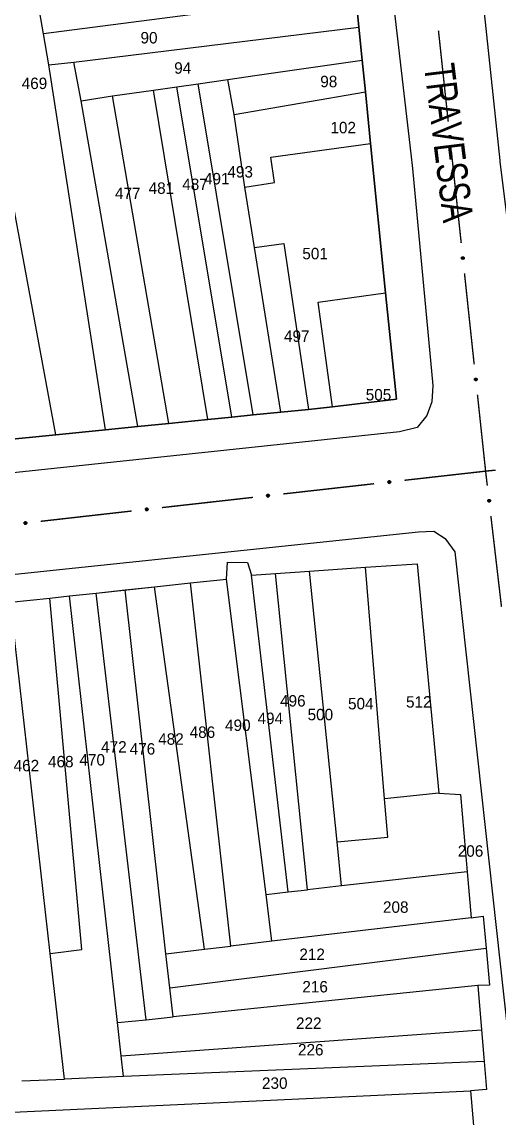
# Model space of a CAD drawing. Extents: x 203851 to 204958, y 4839055 to 4839989.
# Drawn here: x 204273.7 to 204336.3, y 4839707.3 to 4839851 of the extents above; entities that cross this region are included whole.
import ezdxf
from ezdxf.enums import TextEntityAlignment as Align

# ---------------------------------------------------------------- set-up
doc = ezdxf.new("R2010")
doc.units = 0
doc.header["$LTSCALE"] = 1.5
doc.header["$MEASUREMENT"] = 0
for name, color, linetype in [('CD_MALHA_LOTES', 7, 'CONTINUOUS'), ('RU-QUADRA', 210, 'CONTINUOUS'), ('SV-EIXO-RUA-PAV', 20, 'CONTINUOUS'), ('SV-RUA-PAVIM', 7, 'CONTINUOUS'), ('SV-TXT-RUA-N-PAV', 7, 'CONTINUOUS'), ('Th_NmrPort', 1, 'CONTINUOUS')]:
    doc.layers.add(name, color=color, linetype=linetype)
doc.styles.add('ARIAL', font='ARIAL.SHX')

msp = doc.modelspace()

# ---------------------------------------------------------------- linework, layer by layer
at = {"layer": 'CD_MALHA_LOTES', "linetype": 'Continuous', "flags": 128}
for points in [[(204278.18, 4839796.89), (204267.1, 4839856.52)], [(204276.55, 4839849.43), (204275.2, 4839857.28)], [(204317.43, 4839854.77), (204276.55, 4839849.43)], [(204317.43, 4839854.77), (204317.88, 4839850.31)], [(204277.26, 4839845.36), (204276.55, 4839849.43)], [(204280.51, 4839845.74), (204317.88, 4839850.31)], [(204317.88, 4839850.31), (204318.32, 4839845.99)], [(204277.26, 4839845.36), (204280.51, 4839845.74)], [(204284.68, 4839797.54), (204277.26, 4839845.36)], [(204281.48, 4839840.64), (204280.51, 4839845.74)], [(204300.71, 4839843.45), (204304.58, 4839844), (204318.32, 4839845.99)], [(204318.32, 4839845.99), (204318.74, 4839841.85)], [(204296.84, 4839842.9), (204300.71, 4839843.45)], [(204301.53, 4839838.87), (204300.71, 4839843.45)], [(204285.61, 4839841.32), (204290.98, 4839842.07)], [(204290.98, 4839842.07), (204294.05, 4839842.51)], [(204298.1, 4839798.88), (204290.98, 4839842.07)], [(204294.05, 4839842.51), (204296.84, 4839842.9)], [(204301.23, 4839799.19), (204294.05, 4839842.51)], [(204304.04, 4839799.47), (204296.84, 4839842.9)], [(204301.53, 4839838.87), (204318.74, 4839841.85)], [(204318.74, 4839841.85), (204319.43, 4839835.08)], [(204281.48, 4839840.64), (204285.61, 4839841.32)], [(204288.94, 4839797.96), (204281.48, 4839840.64)], [(204292.99, 4839798.37), (204285.61, 4839841.32)], [(204302.96, 4839829.34), (204301.53, 4839838.87)], [(204302.96, 4839829.34), (204306.85, 4839829.96), (204306.36, 4839833.29), (204319.43, 4839835.08)], [(204319.43, 4839835.08), (204321.39, 4839815.49)], [(204304.22, 4839821.44), (204302.96, 4839829.34)], [(204304.22, 4839821.44), (204308.04, 4839821.95), (204311.29, 4839800.19)], [(204307.66, 4839799.83), (204304.22, 4839821.44)], [(204312.56, 4839814.28), (204321.39, 4839815.49)], [(204321.39, 4839815.49), (204322.82, 4839801.56)], [(204314.44, 4839800.53), (204312.56, 4839814.28)], [(204311.29, 4839800.19), (204307.66, 4839799.83)], [(204314.44, 4839800.53), (204311.29, 4839800.19)], [(204322.82, 4839801.56), (204314.44, 4839800.53)], [(204298.1, 4839798.88), (204292.99, 4839798.37)], [(204301.23, 4839799.19), (204298.1, 4839798.88)], [(204304.04, 4839799.47), (204301.23, 4839799.19)], [(204307.66, 4839799.83), (204304.04, 4839799.47)], [(204284.68, 4839797.54), (204278.18, 4839796.89)], [(204288.94, 4839797.96), (204284.68, 4839797.54)], [(204292.99, 4839798.37), (204288.94, 4839797.96)], [(204278.18, 4839796.89), (204270.67, 4839796.14)], [(204300.56, 4839777.96), (204300.69, 4839780.17)], [(204300.69, 4839780.17), (204303.29, 4839780.14)], [(204303.29, 4839780.14), (204303.82, 4839778.48)], [(204303.82, 4839778.48), (204306.96, 4839778.69)], [(204306.96, 4839778.69), (204311.41, 4839779)], [(204311.14, 4839737.23), (204306.96, 4839778.69)], [(204311.41, 4839779), (204318.77, 4839779.51)], [(204315.04, 4839743.51), (204311.41, 4839779)], [(204318.77, 4839779.51), (204325.52, 4839779.98)], [(204321.26, 4839749.13), (204318.77, 4839779.51)], [(204325.52, 4839779.98), (204328.36, 4839749.88)], [(204291.09, 4839776.94), (204295.84, 4839777.45)], [(204295.84, 4839777.45), (204300.56, 4839777.96)], [(204301.1, 4839729.84), (204295.84, 4839777.45)], [(204305.73, 4839736.63), (204300.56, 4839777.96)], [(204308.63, 4839736.95), (204303.82, 4839778.48)], [(204277.39, 4839775.47), (204279.96, 4839775.75)], [(204279.96, 4839775.75), (204283.44, 4839776.12)], [(204286.26, 4839719.82), (204279.96, 4839775.75)], [(204283.44, 4839776.12), (204287.26, 4839776.53)], [(204290.01, 4839720.2), (204283.44, 4839776.12)], [(204287.26, 4839776.53), (204291.09, 4839776.94)], [(204292.61, 4839728.84), (204287.26, 4839776.53)], [(204297.64, 4839729.44), (204291.09, 4839776.94)], [(204272.25, 4839774.92), (204277.39, 4839775.47)], [(204277.45, 4839728.89), (204272.25, 4839774.92)], [(204281.6, 4839729.41), (204277.39, 4839775.47)], [(204328.36, 4839749.88), (204321.26, 4839749.13)], [(204328.36, 4839749.88), (204331.21, 4839749.7)], [(204321.67, 4839744.11), (204321.26, 4839749.13)], [(204331.21, 4839749.7), (204332.07, 4839739.58)], [(204315.04, 4839743.51), (204321.67, 4839744.11)], [(204315.63, 4839737.74), (204315.04, 4839743.51)], [(204332.07, 4839739.58), (204315.63, 4839737.74)], [(204332.07, 4839739.58), (204332.59, 4839733.55)], [(204305.73, 4839736.63), (204308.63, 4839736.95)], [(204308.63, 4839736.95), (204311.14, 4839737.23)], [(204315.63, 4839737.74), (204311.14, 4839737.23)], [(204306.5, 4839730.48), (204305.73, 4839736.63)], [(204332.59, 4839733.55), (204306.5, 4839730.48)], [(204332.59, 4839733.55), (204334.16, 4839733.78)], [(204334.16, 4839733.78), (204334.56, 4839729.56)], [(204297.64, 4839729.44), (204301.1, 4839729.84)], [(204306.5, 4839730.48), (204301.1, 4839729.84)], [(204277.45, 4839728.89), (204281.6, 4839729.41)], [(204279.32, 4839712.41), (204277.45, 4839728.89)], [(204292.61, 4839728.84), (204297.64, 4839729.44)], [(204293.11, 4839724.37), (204292.61, 4839728.84)], [(204293.11, 4839724.37), (204334.56, 4839729.56)], [(204334.56, 4839729.56), (204335.02, 4839724.73)], [(204293.54, 4839720.57), (204293.11, 4839724.37)], [(204333.46, 4839724.69), (204293.54, 4839720.57)], [(204335.02, 4839724.73), (204333.46, 4839724.69)], [(204333.46, 4839724.69), (204333.95, 4839718.87)], [(204286.26, 4839719.82), (204290.01, 4839720.2)], [(204286.75, 4839715.47), (204286.26, 4839719.82)], [(204290.01, 4839720.2), (204293.54, 4839720.57)], [(204286.75, 4839715.47), (204333.95, 4839718.87)], [(204333.95, 4839718.87), (204334.3, 4839714.7)], [(204287.06, 4839712.73), (204286.75, 4839715.47)], [(204334.3, 4839714.7), (204287.06, 4839712.73)], [(204334.3, 4839714.7), (204334.6, 4839711.06)], [(204287.06, 4839712.73), (204279.32, 4839712.41)], [(204273.71, 4839712.17), (204279.32, 4839712.41)], [(204271.62, 4839708.05), (204332.52, 4839710.87)], [(204334.6, 4839711.06), (204332.52, 4839710.87)], [(204332.52, 4839710.87), (204333.05, 4839704.79)]]:
    msp.add_lwpolyline(points, dxfattribs=at)
at = {"layer": 'RU-QUADRA', "linetype": 'Continuous', "flags": 128}
for points in [[(204270.67, 4839796.14), (204278.18, 4839796.89), (204284.68, 4839797.54), (204288.94, 4839797.96), (204292.99, 4839798.37), (204298.1, 4839798.88), (204301.23, 4839799.19), (204304.04, 4839799.47), (204307.66, 4839799.83), (204311.29, 4839800.19), (204314.44, 4839800.53), (204322.82, 4839801.56), (204321.39, 4839815.49), (204319.43, 4839835.08), (204318.74, 4839841.85), (204318.32, 4839845.99), (204317.88, 4839850.31), (204317.43, 4839854.77)], [(204272.25, 4839774.92), (204277.39, 4839775.47), (204279.96, 4839775.75), (204283.44, 4839776.12), (204291.09, 4839776.94), (204295.84, 4839777.45), (204300.56, 4839777.96), (204300.69, 4839780.17), (204303.29, 4839780.14), (204303.82, 4839778.48), (204306.96, 4839778.69), (204311.41, 4839779), (204318.77, 4839779.51), (204325.52, 4839779.98), (204328.36, 4839749.88), (204331.21, 4839749.7), (204332.07, 4839739.58), (204332.59, 4839733.55), (204334.16, 4839733.78), (204334.56, 4839729.56), (204335.02, 4839724.73), (204333.46, 4839724.69), (204333.95, 4839718.87), (204334.3, 4839714.7), (204334.6, 4839711.06), (204332.52, 4839710.87), (204333.05, 4839704.79)]]:
    msp.add_lwpolyline(points, dxfattribs=at)
at = {"layer": 'SV-EIXO-RUA-PAV', "const_width": 0.18}
for points in [[(204328.32, 4839849.87), (204329.6, 4839837.94)], [(204330.02, 4839833.96), (204331.3, 4839822.03)], [(204331.73, 4839818.05), (204333, 4839806.12)], [(204333.43, 4839802.14), (204334.49, 4839792.2)], [(204323.87, 4839790.91), (204333.81, 4839792.03)], [(204333.81, 4839792.03), (204334.5, 4839792.11)], [(204334.49, 4839792.2), (204334.5, 4839792.11)], [(204334.5, 4839792.11), (204335.8, 4839792.24)], [(204334.5, 4839792.11), (204334.72, 4839790.21)], [(204307.97, 4839789.12), (204319.89, 4839790.46)], [(204292.07, 4839787.33), (204304, 4839788.67)], [(204276.17, 4839785.53), (204288.1, 4839786.88)], [(204335.19, 4839786.24), (204336.58, 4839774.32)]]:
    msp.add_lwpolyline(points, dxfattribs=at)
at = {"layer": 'SV-EIXO-RUA-PAV'}
for points in [[(204329.91, 4839836.11), (204329.94, 4839836.08), (204329.97, 4839836.04), (204329.99, 4839836.01), (204329.99, 4839835.97), (204329.99, 4839835.94), (204329.98, 4839835.9), (204329.97, 4839835.86), (204329.94, 4839835.83), (204329.9, 4839835.8), (204329.87, 4839835.78), (204329.83, 4839835.78), (204329.8, 4839835.78), (204329.76, 4839835.79), (204329.72, 4839835.8), (204329.69, 4839835.83), (204329.66, 4839835.87), (204329.65, 4839835.9), (204329.64, 4839835.94), (204329.64, 4839835.97), (204329.65, 4839836.01), (204329.66, 4839836.05), (204329.69, 4839836.08), (204329.73, 4839836.11), (204329.76, 4839836.12), (204329.8, 4839836.13), (204329.83, 4839836.13), (204329.87, 4839836.13), (204329.91, 4839836.11)], [(204331.61, 4839820.2), (204331.65, 4839820.17), (204331.67, 4839820.13), (204331.69, 4839820.1), (204331.69, 4839820.06), (204331.69, 4839820.03), (204331.69, 4839819.99), (204331.67, 4839819.96), (204331.64, 4839819.92), (204331.6, 4839819.89), (204331.57, 4839819.88), (204331.53, 4839819.87), (204331.5, 4839819.87), (204331.46, 4839819.88), (204331.43, 4839819.89), (204331.39, 4839819.92), (204331.36, 4839819.96), (204331.35, 4839819.99), (204331.34, 4839820.03), (204331.34, 4839820.06), (204331.35, 4839820.1), (204331.36, 4839820.14), (204331.4, 4839820.17), (204331.43, 4839820.2), (204331.46, 4839820.21), (204331.5, 4839820.22), (204331.53, 4839820.22), (204331.57, 4839820.22), (204331.61, 4839820.2)], [(204333.31, 4839804.29), (204333.35, 4839804.26), (204333.37, 4839804.22), (204333.39, 4839804.19), (204333.39, 4839804.15), (204333.39, 4839804.12), (204333.39, 4839804.08), (204333.37, 4839804.05), (204333.34, 4839804.01), (204333.3, 4839803.98), (204333.27, 4839803.97), (204333.24, 4839803.96), (204333.2, 4839803.96), (204333.16, 4839803.97), (204333.13, 4839803.98), (204333.09, 4839804.02), (204333.06, 4839804.05), (204333.05, 4839804.08), (204333.04, 4839804.12), (204333.04, 4839804.15), (204333.05, 4839804.19), (204333.07, 4839804.23), (204333.1, 4839804.26), (204333.13, 4839804.29), (204333.16, 4839804.3), (204333.2, 4839804.31), (204333.23, 4839804.31), (204333.27, 4839804.31), (204333.31, 4839804.29)], [(204321.73, 4839790.78), (204321.76, 4839790.82), (204321.79, 4839790.85), (204321.82, 4839790.86), (204321.86, 4839790.87), (204321.89, 4839790.87), (204321.93, 4839790.86), (204321.97, 4839790.84), (204322.01, 4839790.81), (204322.03, 4839790.78), (204322.05, 4839790.74), (204322.06, 4839790.71), (204322.06, 4839790.68), (204322.05, 4839790.64), (204322.03, 4839790.6), (204322, 4839790.56), (204321.97, 4839790.54), (204321.93, 4839790.52), (204321.9, 4839790.52), (204321.86, 4839790.51), (204321.83, 4839790.52), (204321.79, 4839790.54), (204321.75, 4839790.57), (204321.72, 4839790.6), (204321.71, 4839790.64), (204321.7, 4839790.67), (204321.7, 4839790.71), (204321.71, 4839790.74), (204321.73, 4839790.78)], [(204305.83, 4839788.99), (204305.86, 4839789.03), (204305.89, 4839789.05), (204305.93, 4839789.07), (204305.96, 4839789.07), (204305.99, 4839789.07), (204306.03, 4839789.07), (204306.07, 4839789.05), (204306.11, 4839789.02), (204306.13, 4839788.99), (204306.15, 4839788.95), (204306.16, 4839788.92), (204306.16, 4839788.88), (204306.15, 4839788.85), (204306.13, 4839788.81), (204306.1, 4839788.77), (204306.07, 4839788.74), (204306.03, 4839788.73), (204306, 4839788.72), (204305.96, 4839788.72), (204305.93, 4839788.73), (204305.89, 4839788.75), (204305.85, 4839788.78), (204305.82, 4839788.81), (204305.81, 4839788.84), (204305.8, 4839788.88), (204305.8, 4839788.91), (204305.81, 4839788.95), (204305.83, 4839788.99)], [(204289.93, 4839787.2), (204289.96, 4839787.23), (204289.99, 4839787.26), (204290.03, 4839787.28), (204290.06, 4839787.28), (204290.1, 4839787.28), (204290.13, 4839787.27), (204290.17, 4839787.26), (204290.21, 4839787.23), (204290.23, 4839787.19), (204290.25, 4839787.16), (204290.26, 4839787.12), (204290.26, 4839787.09), (204290.25, 4839787.05), (204290.23, 4839787.01), (204290.2, 4839786.98), (204290.17, 4839786.95), (204290.13, 4839786.94), (204290.1, 4839786.93), (204290.06, 4839786.93), (204290.03, 4839786.94), (204289.99, 4839786.95), (204289.95, 4839786.98), (204289.93, 4839787.02), (204289.91, 4839787.05), (204289.91, 4839787.09), (204289.9, 4839787.12), (204289.91, 4839787.16), (204289.93, 4839787.2)], [(204335.05, 4839788.38), (204335.09, 4839788.35), (204335.11, 4839788.32), (204335.13, 4839788.29), (204335.13, 4839788.25), (204335.13, 4839788.22), (204335.13, 4839788.18), (204335.11, 4839788.14), (204335.08, 4839788.1), (204335.05, 4839788.08), (204335.01, 4839788.06), (204334.98, 4839788.05), (204334.94, 4839788.05), (204334.91, 4839788.06), (204334.87, 4839788.08), (204334.83, 4839788.11), (204334.8, 4839788.14), (204334.79, 4839788.18), (204334.78, 4839788.21), (204334.78, 4839788.25), (204334.79, 4839788.28), (204334.81, 4839788.32), (204334.84, 4839788.36), (204334.87, 4839788.39), (204334.9, 4839788.4), (204334.94, 4839788.41), (204334.97, 4839788.41), (204335.01, 4839788.4), (204335.05, 4839788.38)], [(204274.03, 4839785.4), (204274.06, 4839785.44), (204274.09, 4839785.47), (204274.13, 4839785.48), (204274.16, 4839785.49), (204274.2, 4839785.49), (204274.23, 4839785.48), (204274.27, 4839785.47), (204274.31, 4839785.44), (204274.33, 4839785.4), (204274.35, 4839785.37), (204274.36, 4839785.33), (204274.36, 4839785.3), (204274.35, 4839785.26), (204274.33, 4839785.22), (204274.3, 4839785.18), (204274.27, 4839785.16), (204274.24, 4839785.14), (204274.2, 4839785.14), (204274.16, 4839785.14), (204274.13, 4839785.14), (204274.09, 4839785.16), (204274.05, 4839785.19), (204274.03, 4839785.22), (204274.01, 4839785.26), (204274.01, 4839785.29), (204274, 4839785.33), (204274.01, 4839785.36), (204274.03, 4839785.4)]]:
    msp.add_lwpolyline(points, close=True, dxfattribs=at)
for points in [[(204329.71, 4839836.09), (204329.78, 4839835.79)], [(204329.73, 4839836.11), (204329.8, 4839835.78)], [(204329.74, 4839836.11), (204329.82, 4839835.78)], [(204329.76, 4839836.12), (204329.83, 4839835.78)], [(204329.78, 4839836.12), (204329.85, 4839835.78)], [(204329.8, 4839836.13), (204329.87, 4839835.78)], [(204329.82, 4839836.13), (204329.89, 4839835.8)], [(204329.83, 4839836.13), (204329.9, 4839835.8)], [(204329.85, 4839836.12), (204329.92, 4839835.82)], [(204329.87, 4839836.13), (204329.94, 4839835.83)], [(204329.89, 4839836.11), (204329.95, 4839835.85)], [(204329.91, 4839836.11), (204329.97, 4839835.86)], [(204329.64, 4839835.99), (204329.67, 4839835.86)], [(204329.64, 4839835.97), (204329.66, 4839835.87)], [(204329.65, 4839836.01), (204329.69, 4839835.83)], [(204329.66, 4839836.05), (204329.72, 4839835.8)], [(204329.66, 4839836.02), (204329.7, 4839835.83)], [(204329.68, 4839836.06), (204329.74, 4839835.8)], [(204329.69, 4839836.08), (204329.76, 4839835.79)], [(204329.93, 4839836.09), (204329.98, 4839835.89)], [(204329.94, 4839836.08), (204329.98, 4839835.9)], [(204329.96, 4839836.06), (204329.99, 4839835.93)], [(204329.97, 4839836.04), (204329.99, 4839835.94)], [(204331.34, 4839820.06), (204331.36, 4839819.96)], [(204331.35, 4839820.1), (204331.39, 4839819.92)], [(204331.35, 4839820.08), (204331.37, 4839819.95)], [(204331.36, 4839820.14), (204331.43, 4839819.89)], [(204331.36, 4839820.11), (204331.4, 4839819.92)], [(204331.38, 4839820.15), (204331.44, 4839819.89)], [(204331.4, 4839820.17), (204331.46, 4839819.88)], [(204331.41, 4839820.19), (204331.48, 4839819.88)], [(204331.43, 4839820.2), (204331.5, 4839819.87)], [(204331.45, 4839820.2), (204331.52, 4839819.87)], [(204331.46, 4839820.21), (204331.53, 4839819.87)], [(204331.48, 4839820.21), (204331.55, 4839819.87)], [(204331.5, 4839820.22), (204331.57, 4839819.88)], [(204331.52, 4839820.22), (204331.59, 4839819.89)], [(204331.53, 4839820.22), (204331.6, 4839819.89)], [(204331.55, 4839820.21), (204331.62, 4839819.91)], [(204331.57, 4839820.22), (204331.64, 4839819.92)], [(204331.59, 4839820.21), (204331.65, 4839819.94)], [(204331.61, 4839820.2), (204331.67, 4839819.96)], [(204331.63, 4839820.18), (204331.68, 4839819.98)], [(204331.65, 4839820.17), (204331.69, 4839819.99)], [(204331.66, 4839820.15), (204331.69, 4839820.02)], [(204331.67, 4839820.13), (204331.69, 4839820.03)], [(204333.04, 4839804.15), (204333.06, 4839804.05)], [(204333.05, 4839804.19), (204333.09, 4839804.02)], [(204333.05, 4839804.17), (204333.07, 4839804.04)], [(204333.06, 4839804.2), (204333.11, 4839804.01)], [(204333.07, 4839804.23), (204333.13, 4839803.98)], [(204333.08, 4839804.24), (204333.14, 4839803.98)], [(204333.1, 4839804.26), (204333.16, 4839803.97)], [(204333.11, 4839804.28), (204333.18, 4839803.97)], [(204333.13, 4839804.29), (204333.2, 4839803.96)], [(204333.15, 4839804.29), (204333.22, 4839803.96)], [(204333.16, 4839804.3), (204333.24, 4839803.96)], [(204333.18, 4839804.31), (204333.25, 4839803.96)], [(204333.2, 4839804.31), (204333.27, 4839803.97)], [(204333.22, 4839804.31), (204333.29, 4839803.98)], [(204333.23, 4839804.31), (204333.3, 4839803.98)], [(204333.25, 4839804.3), (204333.32, 4839804)], [(204333.27, 4839804.31), (204333.34, 4839804.01)], [(204333.29, 4839804.3), (204333.35, 4839804.03)], [(204333.31, 4839804.29), (204333.37, 4839804.05)], [(204333.33, 4839804.27), (204333.38, 4839804.07)], [(204333.35, 4839804.26), (204333.39, 4839804.08)], [(204333.36, 4839804.24), (204333.39, 4839804.11)], [(204333.37, 4839804.22), (204333.39, 4839804.12)], [(204321.7, 4839790.71), (204322.03, 4839790.78)], [(204321.7, 4839790.67), (204322.05, 4839790.74)], [(204321.71, 4839790.74), (204322.01, 4839790.81)], [(204321.71, 4839790.72), (204322.02, 4839790.8)], [(204321.71, 4839790.69), (204322.04, 4839790.76)], [(204321.71, 4839790.65), (204322.05, 4839790.72)], [(204321.71, 4839790.64), (204322.06, 4839790.71)], [(204321.72, 4839790.76), (204321.98, 4839790.83)], [(204321.72, 4839790.62), (204322.05, 4839790.69)], [(204321.72, 4839790.6), (204322.06, 4839790.68)], [(204321.73, 4839790.78), (204321.97, 4839790.84)], [(204321.74, 4839790.8), (204321.94, 4839790.85)], [(204321.74, 4839790.58), (204322.05, 4839790.66)], [(204321.75, 4839790.57), (204322.05, 4839790.64)], [(204321.76, 4839790.82), (204321.93, 4839790.86)], [(204321.77, 4839790.56), (204322.04, 4839790.62)], [(204321.78, 4839790.83), (204321.9, 4839790.86)], [(204321.79, 4839790.85), (204321.89, 4839790.87)], [(204321.79, 4839790.54), (204322.03, 4839790.6)], [(204321.81, 4839790.53), (204322.01, 4839790.58)], [(204321.83, 4839790.52), (204322, 4839790.56)], [(204321.85, 4839790.52), (204321.98, 4839790.55)], [(204321.86, 4839790.51), (204321.97, 4839790.54)], [(204305.8, 4839788.91), (204306.13, 4839788.99)], [(204305.8, 4839788.88), (204306.15, 4839788.95)], [(204305.81, 4839788.95), (204306.11, 4839789.02)], [(204305.81, 4839788.93), (204306.12, 4839789)], [(204305.81, 4839788.9), (204306.14, 4839788.97)], [(204305.81, 4839788.86), (204306.15, 4839788.93)], [(204305.81, 4839788.84), (204306.16, 4839788.92)], [(204305.82, 4839788.97), (204306.08, 4839789.03)], [(204305.82, 4839788.83), (204306.15, 4839788.9)], [(204305.82, 4839788.81), (204306.16, 4839788.88)], [(204305.83, 4839788.99), (204306.07, 4839789.05)], [(204305.84, 4839789.01), (204306.04, 4839789.06)], [(204305.84, 4839788.79), (204306.15, 4839788.86)], [(204305.85, 4839788.78), (204306.15, 4839788.85)], [(204305.86, 4839789.03), (204306.03, 4839789.07)], [(204305.87, 4839788.76), (204306.14, 4839788.83)], [(204305.88, 4839789.04), (204306, 4839789.07)], [(204305.89, 4839789.05), (204305.99, 4839789.07)], [(204305.89, 4839788.75), (204306.13, 4839788.81)], [(204305.91, 4839788.74), (204306.11, 4839788.79)], [(204305.93, 4839788.73), (204306.1, 4839788.77)], [(204305.95, 4839788.73), (204306.08, 4839788.75)], [(204305.96, 4839788.72), (204306.07, 4839788.74)], [(204289.92, 4839787.17), (204290.19, 4839787.24)], [(204289.93, 4839787.2), (204290.17, 4839787.26)], [(204289.95, 4839787.22), (204290.14, 4839787.27)], [(204289.96, 4839787.23), (204290.13, 4839787.27)], [(204289.98, 4839787.25), (204290.1, 4839787.28)], [(204289.99, 4839787.26), (204290.1, 4839787.28)], [(204334.78, 4839788.25), (204334.8, 4839788.14)], [(204334.79, 4839788.28), (204334.83, 4839788.11)], [(204334.79, 4839788.26), (204334.82, 4839788.13)], [(204334.8, 4839788.3), (204334.85, 4839788.1)], [(204334.81, 4839788.32), (204334.87, 4839788.08)], [(204334.82, 4839788.34), (204334.89, 4839788.07)], [(204334.84, 4839788.36), (204334.91, 4839788.06)], [(204334.85, 4839788.37), (204334.92, 4839788.06)], [(204334.87, 4839788.39), (204334.94, 4839788.05)], [(204334.89, 4839788.39), (204334.96, 4839788.06)], [(204334.9, 4839788.4), (204334.98, 4839788.05)], [(204334.92, 4839788.4), (204334.99, 4839788.06)], [(204334.94, 4839788.41), (204335.01, 4839788.06)], [(204334.96, 4839788.4), (204335.03, 4839788.07)], [(204334.97, 4839788.41), (204335.05, 4839788.08)], [(204334.99, 4839788.4), (204335.06, 4839788.1)], [(204335.01, 4839788.4), (204335.08, 4839788.1)], [(204335.03, 4839788.39), (204335.09, 4839788.13)], [(204335.05, 4839788.38), (204335.11, 4839788.14)], [(204335.07, 4839788.37), (204335.12, 4839788.17)], [(204335.09, 4839788.35), (204335.13, 4839788.18)], [(204335.1, 4839788.33), (204335.13, 4839788.21)], [(204335.11, 4839788.32), (204335.13, 4839788.22)], [(204289.9, 4839787.12), (204290.23, 4839787.19)], [(204289.91, 4839787.16), (204290.21, 4839787.23)], [(204289.91, 4839787.14), (204290.22, 4839787.21)], [(204289.91, 4839787.1), (204290.24, 4839787.18)], [(204289.91, 4839787.09), (204290.25, 4839787.16)], [(204289.91, 4839787.07), (204290.25, 4839787.14)], [(204289.91, 4839787.05), (204290.26, 4839787.12)], [(204289.92, 4839787.03), (204290.25, 4839787.11)], [(204289.93, 4839787.02), (204290.26, 4839787.09)], [(204289.94, 4839787), (204290.25, 4839787.07)], [(204289.95, 4839786.98), (204290.25, 4839787.05)], [(204289.97, 4839786.97), (204290.24, 4839787.03)], [(204289.99, 4839786.95), (204290.23, 4839787.01)], [(204290.01, 4839786.95), (204290.21, 4839786.99)], [(204290.03, 4839786.94), (204290.2, 4839786.98)], [(204290.05, 4839786.93), (204290.18, 4839786.96)], [(204290.06, 4839786.93), (204290.17, 4839786.95)], [(204274, 4839785.33), (204274.33, 4839785.4)], [(204274.01, 4839785.36), (204274.31, 4839785.44)], [(204274.01, 4839785.35), (204274.32, 4839785.42)], [(204274.01, 4839785.31), (204274.34, 4839785.38)], [(204274.01, 4839785.29), (204274.35, 4839785.37)], [(204274.01, 4839785.28), (204274.35, 4839785.35)], [(204274.01, 4839785.26), (204274.36, 4839785.33)], [(204274.02, 4839785.38), (204274.29, 4839785.45)], [(204274.02, 4839785.24), (204274.36, 4839785.31)], [(204274.03, 4839785.4), (204274.27, 4839785.47)], [(204274.03, 4839785.22), (204274.36, 4839785.3)], [(204274.04, 4839785.21), (204274.35, 4839785.28)], [(204274.05, 4839785.42), (204274.24, 4839785.47)], [(204274.05, 4839785.19), (204274.35, 4839785.26)], [(204274.06, 4839785.44), (204274.23, 4839785.48)], [(204274.08, 4839785.46), (204274.21, 4839785.48)], [(204274.08, 4839785.18), (204274.34, 4839785.24)], [(204274.09, 4839785.47), (204274.2, 4839785.49)], [(204274.09, 4839785.16), (204274.33, 4839785.22)], [(204274.11, 4839785.15), (204274.31, 4839785.2)], [(204274.13, 4839785.14), (204274.3, 4839785.18)], [(204274.15, 4839785.14), (204274.28, 4839785.17)], [(204274.16, 4839785.14), (204274.27, 4839785.16)]]:
    msp.add_lwpolyline(points, dxfattribs=at)
at = {"layer": 'SV-RUA-PAVIM', "linetype": 'Continuous'}
for points in [[(204317.6, 4839897.53, 12.44), (204319.42, 4839879.31, 12.44), (204324.7, 4839833.69, 11.71), (204324.92, 4839831.8, 11.71), (204327.6, 4839803.35, 11.96), (204327.47, 4839801.18, 11.96), (204326.8, 4839799.41, 11.96), (204325.52, 4839797.85, 11.97), (204323.21, 4839797.26, 11.97), (204210.83, 4839785.32, 11.66), (204208.69, 4839785.81, 11.66), (204207.02, 4839788.43, 11.66), (204202.18, 4839831.8, 11.91), (204201.95, 4839833.86, 11.91), (204195.49, 4839890.82, 11.91), (204194.73, 4839897.53, 12.91)], [(204453.09, 4839897.53, 12.43), (204460.15, 4839833.51, 12.43), (204460.34, 4839831.8, 12.43), (204461.98, 4839816.5, 13.3), (204461.41, 4839814.69, 13.24), (204459.88, 4839812.96, 13.24), (204457.86, 4839811.95, 13.18), (204390.75, 4839804.85, 12.58), (204343.23, 4839799.66, 12.14), (204341.48, 4839799.77, 11.73), (204341.44, 4839799.78, 11.73), (204340.37, 4839800.9, 11.73), (204336.41, 4839832.65, 13.59), (204336.4, 4839832.83, 13.59), (204329.54, 4839897.53, 13.59)], [(204361.82, 4839491.84, 4.5), (204355.13, 4839558.04, 4.48), (204346.49, 4839634.74, 6.23), (204341.38, 4839682.64, 8.48), (204330.53, 4839781.54, 11.14), (204329.32, 4839783.15, 11.14), (204327.73, 4839784.19, 11.14), (204325.72, 4839784.13, 11.14), (204212.85, 4839772.25, 11.12), (204211.33, 4839771.63, 11.16), (204210.17, 4839770.16, 11.16), (204209.68, 4839768.61, 11.17), (204209.62, 4839767.18, 11.17), (204215.65, 4839707.62, 10.14), (204213.5, 4839697.26, 10.14), (204217.31, 4839656.8, 9.7), (204218.27, 4839647.33, 9.53), (204221.15, 4839629.33, 9.36), (204222.71, 4839617.85, 9.33), (204226.29, 4839592.91, 8.91), (204231.23, 4839554.76, 8.24), (204236.89, 4839502.43, 6.88)]]:
    msp.add_polyline3d(points, dxfattribs=at)

# ---------------------------------------------------------------- texts
at = {"layer": 'SV-TXT-RUA-N-PAV', "style": 'ARIAL', "width": 0.7}
msp.add_text('TRAVESSA', height=4, rotation=277, dxfattribs=at).set_placement((204326.41, 4839845.28))
at = {"layer": 'Th_NmrPort', "color": 1}
for s, p in [('90', (204289.27, 4839848.93)), ('94', (204293.69, 4839844.96)), ('469', (204273.7, 4839842.95)), ('98', (204312.83, 4839843.19)), ('102', (204314.16, 4839837.15)), ('493', (204300.66, 4839831.35)), ('487', (204294.74, 4839829.71)), ('491', (204297.59, 4839830.45)), ('477', (204285.92, 4839828.53)), ('481', (204290.33, 4839829.21)), ('501', (204310.48, 4839820.63)), ('497', (204308.07, 4839809.81)), ('505', (204318.79, 4839802.13)), ('496', (204307.56, 4839762)), ('504', (204316.47, 4839761.63)), ('512', (204324.07, 4839761.86)), ('494', (204304.61, 4839759.7)), ('500', (204311.17, 4839760.2)), ('486', (204295.71, 4839757.89)), ('490', (204300.35, 4839758.8)), ('482', (204291.59, 4839756.99)), ('472', (204284.11, 4839755.96)), ('476', (204287.85, 4839755.7)), ('462', (204272.64, 4839753.51)), ('468', (204277.15, 4839754.03)), ('470', (204281.27, 4839754.27)), ('206', (204330.85, 4839742.31)), ('208', (204321.05, 4839734.96)), ('212', (204310.09, 4839728.77)), ('216', (204310.48, 4839724.52)), ('222', (204309.65, 4839719.74)), ('226', (204309.91, 4839716.26)), ('230', (204305.19, 4839711.88))]:
    msp.add_text(s, height=1.5, dxfattribs=at).set_placement(p, align=Align.MIDDLE_LEFT)

doc.saveas('drawing.dxf')
